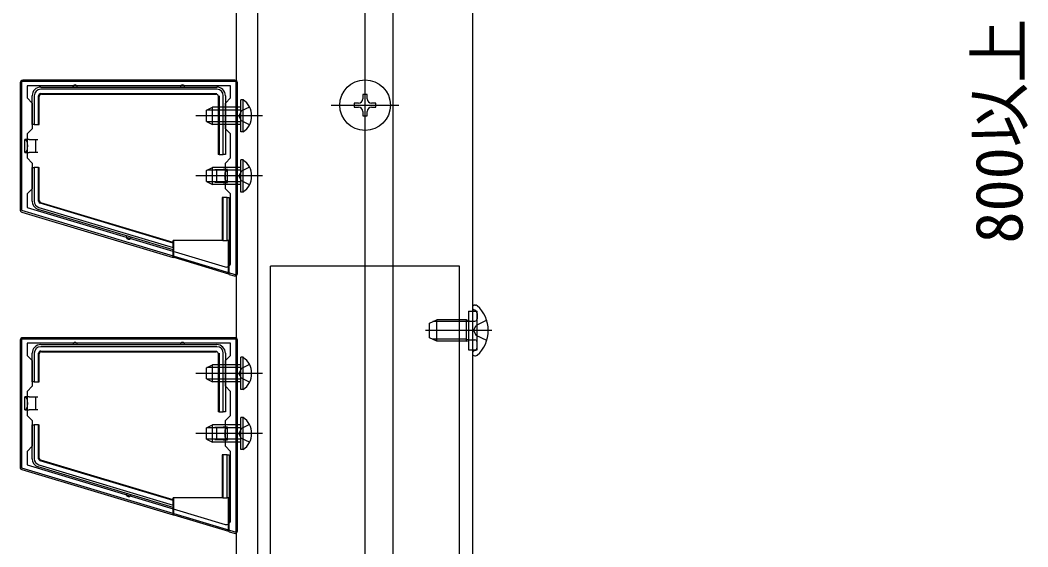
# Model space of a CAD drawing. Units: millimetres, scale not verified. Extents: x -875 to 875, y -1300 to 1292.
# Drawn here: x -685.3 to -450.7, y 461.9 to 584.6 of the extents above; entities that cross this region are included whole.
import ezdxf
from ezdxf.enums import TextEntityAlignment as Align

# ---------------------------------------------------------------- set-up
doc = ezdxf.new("R2010")
doc.units = ezdxf.units.MM
doc.header["$LTSCALE"] = 8
for name, color, linetype in [('0-2_YKK_11', 7, 'Continuous'), ('0-3_YKK_12', 2, 'Continuous'), ('0-4_YKK_13', 4, 'Continuous'), ('0-5_YKK_D', 6, 'Continuous'), ('0-7_YSS_K', 3, 'Continuous')]:
    doc.layers.add(name, color=color, linetype=linetype)
doc.styles.add('ＭＳ ゴシック', font='')
doc.styles.get('ＭＳ ゴシック').set_extended_font_data('MS Gothic')

msp = doc.modelspace()

# ---------------------------------------------------------------- linework, layer by layer
at = {"layer": '0-2_YKK_11'}
for p, q in [((-683.7, 540.954), (-637.587, 527.12)), ((-683.7, 480.954), (-637.587, 467.12))]:
    msp.add_line(p, q, dxfattribs=at)
for points in [[(-685, 540.3), (-635, 525.3), (-635, 570.3), (-685, 570.3)], [(-685, 480.3), (-635, 465.3), (-635, 510.3), (-685, 510.3)]]:
    msp.add_lwpolyline(points, close=True, dxfattribs=at)
for points in [[(-636.3, 528.078), (-636.3, 544.1), (-637.5, 545.3), (-637.5, 551.3), (-636.3, 552.5), (-636.3, 558.1), (-637.5, 559.3), (-637.5, 565.3), (-636.3, 566.5), (-636.3, 569.3), (-683.7, 569.3), (-683.7, 566.5), (-682.5, 565.3), (-682.5, 559.3), (-683.7, 558.1), (-683.7, 552.5), (-682.5, 551.3), (-682.5, 545.3), (-683.7, 544.1), (-683.7, 540.954)], [(-636.3, 468.078), (-636.3, 484.1), (-637.5, 485.3), (-637.5, 491.3), (-636.3, 492.5), (-636.3, 498.1), (-637.5, 499.3), (-637.5, 505.3), (-636.3, 506.5), (-636.3, 509.3), (-683.7, 509.3), (-683.7, 506.5), (-682.5, 505.3), (-682.5, 499.3), (-683.7, 498.1), (-683.7, 492.5), (-682.5, 491.3), (-682.5, 485.3), (-683.7, 484.1), (-683.7, 480.954)]]:
    msp.add_lwpolyline(points, dxfattribs=at)
for centre in [(-637.3, 528.078), (-637.3, 468.078)]:
    msp.add_arc(centre, 1, 253.30075, 359.99999, dxfattribs=at)
at = {"layer": '0-3_YKK_12'}
for p, q in [((-580, 960.8), (-580, 150.3)), ((-635, 959.3), (-635, 150.8)), ((-598.5, 959.3), (-598.5, 150.8))]:
    msp.add_line(p, q, dxfattribs=at)
msp.add_lwpolyline([(-630, 960.8), (-630, 150.3), (-580, 150.3)], dxfattribs=at)
at = {"layer": '0-4_YKK_13'}
for p, q in [((-605, 556.9), (-605, 572.7)), ((-635.299, 570.6), (-684.701, 570.6)), ((-685.3, 570.001), (-685.3, 540.445)), ((-639.5, 568.5), (-680.5, 568.5)), ((-647.5, 569), (-639.5, 569)), ((-634.7, 525.605), (-634.7, 570.001)), ((-682.5, 560.3), (-682.5, 567)), ((-682, 567), (-682, 560.3)), ((-681, 560.3), (-681, 567)), ((-680.843, 560.3), (-680.843, 566.843)), ((-680.5, 567.5), (-639.5, 567.5)), ((-680.343, 567.343), (-639.657, 567.343)), ((-639.157, 566.843), (-639.157, 553.3)), ((-639, 567), (-639, 553.3)), ((-638, 553.3), (-638, 567)), ((-633.9, 558.55), (-633.9, 566.05)), ((-641.9, 563.6), (-640.5, 564.3)), ((-641.9, 561), (-641.9, 563.6)), ((-633.9, 563.646), (-641.809, 563.646)), ((-633.9, 564.3), (-640.5, 564.3)), ((-612.9, 564.8), (-597.1, 564.8)), ((-603.5, 564.3), (-602.5, 564.3)), ((-628.9, 562.3), (-644.4, 562.3)), ((-641.9, 561), (-640.5, 560.3)), ((-633.9, 560.954), (-641.809, 560.954)), ((-682, 560.3), (-682.5, 560.3)), ((-682, 560.3), (-681, 560.3)), ((-681, 560.3), (-680.843, 560.3)), ((-633.391, 558.55), (-633.9, 558.55)), ((-683.2, 556.8), (-684.2, 556.8)), ((-684.2, 553.8), (-684.2, 556.8)), ((-681.7, 556.8), (-681.2, 556.8)), ((-684.2, 553.8), (-683.2, 553.8)), ((-681.2, 553.8), (-681.7, 553.8)), ((-639, 553.3), (-639.157, 553.3)), ((-639, 553.3), (-638, 553.3)), ((-633.9, 544.55), (-633.9, 552.05)), ((-682, 550.3), (-682, 542.421)), ((-681, 550.3), (-682, 550.3)), ((-680.843, 542.538), (-680.843, 550.3)), ((-641.9, 549.6), (-640.5, 550.3)), ((-641.9, 547), (-641.9, 549.6)), ((-633.9, 549.646), (-641.809, 549.646)), ((-633.9, 550.3), (-640.5, 550.3)), ((-640, 549.8), (-639.5, 549.8)), ((-639.5, 549.8), (-638, 549.8)), ((-639.5, 548.3), (-639.5, 549.8)), ((-637, 549.8), (-638, 549.8)), ((-637, 546.8), (-637, 549.8)), ((-628.9, 548.3), (-644.4, 548.3)), ((-641.9, 547), (-640.5, 546.3)), ((-633.9, 546.954), (-641.809, 546.954)), ((-639.5, 546.8), (-640, 546.8)), ((-639.5, 546.8), (-639.5, 548.3)), ((-638, 546.8), (-639.5, 546.8)), ((-638, 546.8), (-637, 546.8)), ((-633.391, 544.55), (-633.9, 544.55)), ((-649.7, 532.811), (-680.487, 542.059)), ((-638.257, 543.3), (-638.257, 533.3)), ((-638.1, 543.3), (-638.257, 543.3)), ((-638.1, 543.3), (-638.1, 533.3)), ((-637.1, 543.3), (-636.6, 543.3)), ((-684.873, 539.872), (-649.7, 529.306)), ((-680.932, 540.985), (-649.7, 531.603)), ((-649.7, 532.647), (-680.644, 541.943)), ((-649.7, 532.811), (-649.7, 533.3)), ((-638.257, 533.3), (-649.7, 533.3)), ((-649.7, 532.647), (-649.7, 532.811)), ((-649.7, 531.603), (-649.7, 532.647)), ((-649.5, 529.342), (-649.5, 533.3)), ((-638.1, 533.3), (-638.257, 533.3)), ((-638.1, 533.3), (-637.1, 533.3)), ((-636.6, 533.3), (-637.1, 533.3)), ((-636.8, 525.527), (-636.8, 533.3)), ((-636.6, 525.371), (-636.6, 533.3)), ((-649.7, 531.603), (-649.7, 531.081)), ((-649.7, 529.306), (-649.7, 531.081)), ((-583, 527.3), (-627, 527.3)), ((-636.8, 525.527), (-636.6, 525.371)), ((-636.6, 525.371), (-635.471, 525.032)), ((-580.9, 516.8), (-578.9, 516.8)), ((-580, 517.551), (-580, 507.049)), ((-579.426, 516.992), (-579.671, 517.081)), ((-579.455, 518.2), (-579.257, 518.2)), ((-578.9, 507.8), (-578.9, 516.8)), ((-578.9, 516.24), (-578.9, 515)), ((-590, 514), (-588.3, 514.8)), ((-581.4, 514.367), (-589.22, 514.367)), ((-588.3, 509.8), (-588.3, 514.8)), ((-581.4, 514.8), (-588.3, 514.8)), ((-581.4, 509.8), (-581.4, 514.8)), ((-576.674, 514.672), (-579.135, 513.445)), ((-575.496, 512.3), (-590.913, 512.3)), ((-579.744, 512.3), (-579.135, 513.445)), ((-579.744, 512.3), (-579.135, 511.155)), ((-685.3, 510.001), (-685.3, 480.445)), ((-635.299, 510.6), (-684.701, 510.6)), ((-634.7, 465.605), (-634.7, 510.001)), ((-581.4, 510.233), (-589.22, 510.233)), ((-581.4, 509.8), (-588.3, 509.8)), ((-576.674, 509.928), (-579.135, 511.155)), ((-578.9, 508.36), (-578.9, 509.6)), ((-682.5, 500.3), (-682.5, 507)), ((-682, 507), (-682, 500.3)), ((-681, 500.3), (-681, 507)), ((-680.843, 500.3), (-680.843, 506.843)), ((-639.5, 508.5), (-680.5, 508.5)), ((-680.5, 507.5), (-639.5, 507.5)), ((-680.343, 507.343), (-639.657, 507.343)), ((-647.5, 509), (-639.5, 509)), ((-639.157, 506.843), (-639.157, 493.3)), ((-639, 507), (-639, 493.3)), ((-638, 493.3), (-638, 507)), ((-580, 507.049), (-580, 506.945)), ((-579.426, 507.608), (-579.671, 507.519)), ((-633.9, 498.55), (-633.9, 506.05)), ((-579.455, 506.4), (-579.257, 506.4)), ((-628.9, 502.3), (-644.4, 502.3)), ((-641.9, 503.6), (-640.5, 504.3)), ((-641.9, 501), (-641.9, 503.6)), ((-633.9, 503.646), (-641.809, 503.646)), ((-633.9, 504.3), (-640.5, 504.3)), ((-682, 500.3), (-682.5, 500.3)), ((-682, 500.3), (-681, 500.3)), ((-681, 500.3), (-680.843, 500.3)), ((-641.9, 501), (-640.5, 500.3)), ((-633.9, 500.954), (-641.809, 500.954)), ((-633.391, 498.55), (-633.9, 498.55)), ((-683.2, 496.8), (-684.2, 496.8)), ((-684.2, 493.8), (-684.2, 496.8)), ((-681.7, 496.8), (-681.2, 496.8)), ((-684.2, 493.8), (-683.2, 493.8)), ((-681.2, 493.8), (-681.7, 493.8)), ((-639, 493.3), (-639.157, 493.3)), ((-639, 493.3), (-638, 493.3)), ((-633.9, 484.55), (-633.9, 492.05)), ((-682, 490.3), (-682, 482.421)), ((-681, 490.3), (-682, 490.3)), ((-680.843, 482.538), (-680.843, 490.3)), ((-628.9, 488.3), (-644.4, 488.3)), ((-641.9, 489.6), (-640.5, 490.3)), ((-641.9, 487), (-641.9, 489.6)), ((-633.9, 489.646), (-641.809, 489.646)), ((-633.9, 490.3), (-640.5, 490.3)), ((-640, 489.8), (-639.5, 489.8)), ((-639.5, 489.8), (-638, 489.8)), ((-639.5, 488.3), (-639.5, 489.8)), ((-639.5, 486.8), (-639.5, 488.3)), ((-637, 489.8), (-638, 489.8)), ((-637, 486.8), (-637, 489.8)), ((-641.9, 487), (-640.5, 486.3)), ((-633.9, 486.954), (-641.809, 486.954)), ((-639.5, 486.8), (-640, 486.8)), ((-638, 486.8), (-639.5, 486.8)), ((-638, 486.8), (-637, 486.8)), ((-633.391, 484.55), (-633.9, 484.55)), ((-680.932, 480.985), (-649.7, 471.603)), ((-649.7, 472.647), (-680.644, 481.943)), ((-649.7, 472.811), (-680.487, 482.059)), ((-638.257, 483.3), (-638.257, 473.3)), ((-638.1, 483.3), (-638.257, 483.3)), ((-638.1, 483.3), (-638.1, 473.3)), ((-637.1, 483.3), (-636.6, 483.3)), ((-684.873, 479.872), (-649.7, 469.306)), ((-649.7, 472.811), (-649.7, 473.3)), ((-638.257, 473.3), (-649.7, 473.3)), ((-649.7, 472.647), (-649.7, 472.811)), ((-649.7, 471.603), (-649.7, 472.647)), ((-649.7, 471.603), (-649.7, 471.081)), ((-649.5, 469.342), (-649.5, 473.3)), ((-638.1, 473.3), (-638.257, 473.3)), ((-638.1, 473.3), (-637.1, 473.3)), ((-636.6, 473.3), (-637.1, 473.3)), ((-636.8, 465.527), (-636.8, 473.3)), ((-636.6, 465.371), (-636.6, 473.3)), ((-649.7, 469.306), (-649.7, 471.081)), ((-636.8, 465.527), (-636.6, 465.371)), ((-636.6, 465.371), (-635.471, 465.032))]:
    msp.add_line(p, q, dxfattribs=at)
for points in [[(-680.5, 569), (-672.5, 569), (-647.5, 569)], [(-637.5, 567), (-637.5, 553.3), (-638, 553.3)], [(-633.391, 558.55), (-633.391, 566.05), (-633.9, 566.05)], [(-604.5, 566.3), (-604.5, 567.3), (-605.5, 567.3), (-605.5, 566.3)], [(-633.9, 560.3), (-640.5, 560.3), (-640.5, 564.3)], [(-631.891, 564.35), (-633.746, 563.445), (-634.355, 562.3)], [(-606.5, 565.3), (-607.5, 565.3), (-607.5, 564.3), (-606.5, 564.3)], [(-605.5, 563.3), (-605.5, 562.3), (-604.5, 562.3), (-604.5, 563.3)], [(-602.5, 564.3), (-602.5, 565.3), (-603.5, 565.3)], [(-631.891, 560.25), (-633.746, 561.155), (-634.355, 562.3)], [(-683.2, 556.8), (-681.7, 556.8), (-681.7, 555.3), (-681.7, 553.8), (-683.2, 553.8)], [(-633.391, 544.55), (-633.391, 552.05), (-633.9, 552.05)], [(-682.5, 542.421), (-682.5, 550.3), (-682, 550.3)], [(-681, 542.421), (-681, 550.3), (-680.843, 550.3)], [(-633.9, 546.3), (-640.5, 546.3), (-640.5, 550.3)], [(-631.891, 550.35), (-633.746, 549.445), (-634.355, 548.3)], [(-631.891, 546.25), (-633.746, 547.155), (-634.355, 548.3)], [(-637.1, 533.3), (-637.1, 543.3), (-638.1, 543.3)], [(-636.6, 543.3), (-636.6, 538.3), (-636.6, 533.3)], [(-649.7, 531.081), (-660, 534.175), (-681.075, 540.506)], [(-649.7, 529.306), (-649.5, 529.342), (-636.8, 525.527)], [(-627, 131.506), (-627, 143.961), (-627, 527.3)], [(-583, 130.823), (-583, 140.295), (-583, 527.3)], [(-580.9, 516.8), (-580.9, 507.8), (-578.9, 507.8)], [(-580, 517.655), (-580, 517.551), (-580, 517.2)], [(-588.3, 509.8), (-590, 510.6), (-590, 514)], [(-581.4, 514.8), (-580.9, 514.631), (-580.514, 514.5)], [(-581.4, 514.367), (-580.9, 514.427), (-580.3, 514.5)], [(-580.514, 514.5), (-580, 514.5), (-579.4, 514.5)], [(-581.4, 510.233), (-580.9, 510.173), (-580.3, 510.1)], [(-581.4, 509.8), (-580.9, 509.969), (-580.514, 510.1)], [(-580.514, 510.1), (-580, 510.1), (-579.4, 510.1)], [(-680.5, 509), (-672.5, 509), (-647.5, 509)], [(-637.5, 507), (-637.5, 493.3), (-638, 493.3)], [(-633.391, 498.55), (-633.391, 506.05), (-633.9, 506.05)], [(-633.9, 500.3), (-640.5, 500.3), (-640.5, 504.3)], [(-631.891, 504.35), (-633.746, 503.445), (-634.355, 502.3)], [(-631.891, 500.25), (-633.746, 501.155), (-634.355, 502.3)], [(-683.2, 496.8), (-681.7, 496.8), (-681.7, 495.3), (-681.7, 493.8), (-683.2, 493.8)], [(-633.391, 484.55), (-633.391, 492.05), (-633.9, 492.05)], [(-682.5, 482.421), (-682.5, 490.3), (-682, 490.3)], [(-681, 482.421), (-681, 490.3), (-680.843, 490.3)], [(-633.9, 486.3), (-640.5, 486.3), (-640.5, 490.3)], [(-631.891, 490.35), (-633.746, 489.445), (-634.355, 488.3)], [(-631.891, 486.25), (-633.746, 487.155), (-634.355, 488.3)], [(-637.1, 473.3), (-637.1, 483.3), (-638.1, 483.3)], [(-636.6, 483.3), (-636.6, 478.3), (-636.6, 473.3)], [(-649.7, 471.081), (-660, 474.175), (-681.075, 480.506)], [(-649.7, 469.306), (-649.5, 469.342), (-636.8, 465.527)]]:
    msp.add_lwpolyline(points, dxfattribs=at)
msp.add_circle((-605, 564.8), 5.9, dxfattribs=at)
for centre, radius, start, end in [((-680.5, 567), 2, 90, 180), ((-680.5, 567), 1.5, 90, 180), ((-672.5, 569), 0.5, 0, 180), ((-647.5, 569), 0.5, 0, 180), ((-639.5, 567), 2, 0, 90), ((-639.5, 567), 1.5, 0, 90), ((-635.927, 562.3), 4.527, 304.06671, 55.93329), ((-606.5, 566.3), 1, 270, 0), ((-603.5, 566.3), 1, 180, 270), ((-606.5, 563.3), 1, 0, 90), ((-603.5, 563.3), 1, 90, 180), ((-635.927, 548.3), 4.527, 304.06671, 55.93329), ((-680.5, 542.421), 2, 180, 253.27998), ((-680.5, 542.421), 1.5, 180, 253.27998), ((-636.6, 538.3), 0.3, 270, 90), ((-660, 534.175), 0.6, 163.27998, 343.27998), ((-579.455, 517.655), 0.545, 90, 180), ((-579.5, 517.551), 0.5, 180, 250), ((-579.7, 516.24), 0.8, 0, 70), ((-579.257, 517.65), 0.55, 48.43917, 90), ((-584, 512.3), 7.7, 311.56083, 48.43917), ((-579.4, 515), 0.5, 270, 0), ((-672.5, 509), 0.5, 0, 180), ((-647.5, 509), 0.5, 0, 180), ((-579.4, 509.6), 0.5, 0, 90), ((-680.5, 507), 2, 90, 180), ((-680.5, 507), 1.5, 90, 180), ((-639.5, 507), 2, 0, 90), ((-639.5, 507), 1.5, 0, 90), ((-579.5, 507.049), 0.5, 110, 180), ((-579.455, 506.945), 0.545, 180, 270), ((-579.7, 508.36), 0.8, 290, 0), ((-635.927, 502.3), 4.527, 304.06671, 55.93329), ((-579.257, 506.95), 0.55, 270, 311.56083), ((-635.927, 488.3), 4.527, 304.06671, 55.93329), ((-680.5, 482.421), 2, 180, 253.27998), ((-680.5, 482.421), 1.5, 180, 253.27998), ((-636.6, 478.3), 0.3, 270, 90), ((-660, 474.175), 0.6, 163.27998, 343.27998)]:
    msp.add_arc(centre, radius, start, end, dxfattribs=at)
for centre, major_axis, ratio, start_param, end_param in [((-684.699, 569.999), (0.426, -0.426), 0.99628, 2.358058, 3.9251274), ((-635.301, 569.999), (-0.426, -0.426), 0.99628, 2.358058, 3.9251274), ((-680.5, 567), (-0.354, 0.354), 0.999924, 5.4978252, 7.0685454), ((-680.343, 566.843), (-0.354, 0.354), 0.999924, 5.4978252, 7.0685454), ((-639.657, 566.843), (0.354, 0.354), 0.999924, 5.4978252, 7.0685454), ((-684.2, 555.3), (0, 1.5), 0.466667, 3.1415927, 6.2831853), ((-637, 548.3), (0, 1.5), 0.466667, 6.2831853, 9.424778), ((-680.5, 542.421), (-0.401, -0.298), 0.999941, 5.6437252, 6.9226455), ((-680.343, 542.538), (-0.401, -0.298), 0.999941, 5.6437252, 6.9226455), ((-684.699, 540.447), (0.483, 0.359), 0.997108, 2.5034907, 3.7796946), ((-635.301, 525.608), (-0.36, 0.484), 0.994789, 2.2127884, 4.0703969), ((-684.699, 509.999), (0.426, -0.426), 0.99628, 2.358058, 3.9251274), ((-635.301, 509.999), (-0.426, -0.426), 0.99628, 2.358058, 3.9251274), ((-680.5, 507), (-0.354, 0.354), 0.999924, 5.4978252, 7.0685454), ((-680.343, 506.843), (-0.354, 0.354), 0.999924, 5.4978252, 7.0685454), ((-639.657, 506.843), (0.354, 0.354), 0.999924, 5.4978252, 7.0685454), ((-684.2, 495.3), (0, 1.5), 0.466667, 3.1415927, 6.2831853), ((-637, 488.3), (0, 1.5), 0.466667, 6.2831853, 9.424778), ((-680.5, 482.421), (-0.401, -0.298), 0.999941, 5.6437252, 6.9226455), ((-680.343, 482.538), (-0.401, -0.298), 0.999941, 5.6437252, 6.9226455), ((-684.699, 480.447), (0.483, 0.359), 0.997108, 2.5034907, 3.7796946), ((-635.301, 465.608), (-0.36, 0.484), 0.994789, 2.2127884, 4.0703969)]:
    msp.add_ellipse(centre, major_axis=major_axis, ratio=ratio, start_param=start_param, end_param=end_param, dxfattribs=at)
for centre in [(-639.096, 562.3), (-639.096, 502.3)]:
    msp.add_ellipse(centre, major_axis=(0, 2.25), ratio=0.008727, dxfattribs=at)
at = {"layer": '0-7_YSS_K'}
msp.add_line((-605, 2.3), (-605, 1010.586), dxfattribs=at)

# ---------------------------------------------------------------- texts
at = {"layer": '0-5_YKK_D', "style": 'ＭＳ ゴシック'}
msp.add_text('800以上', height=11, rotation=90, dxfattribs=at).set_placement((-448.619, 532.544), align=Align.BOTTOM_LEFT)

doc.saveas('drawing.dxf')
